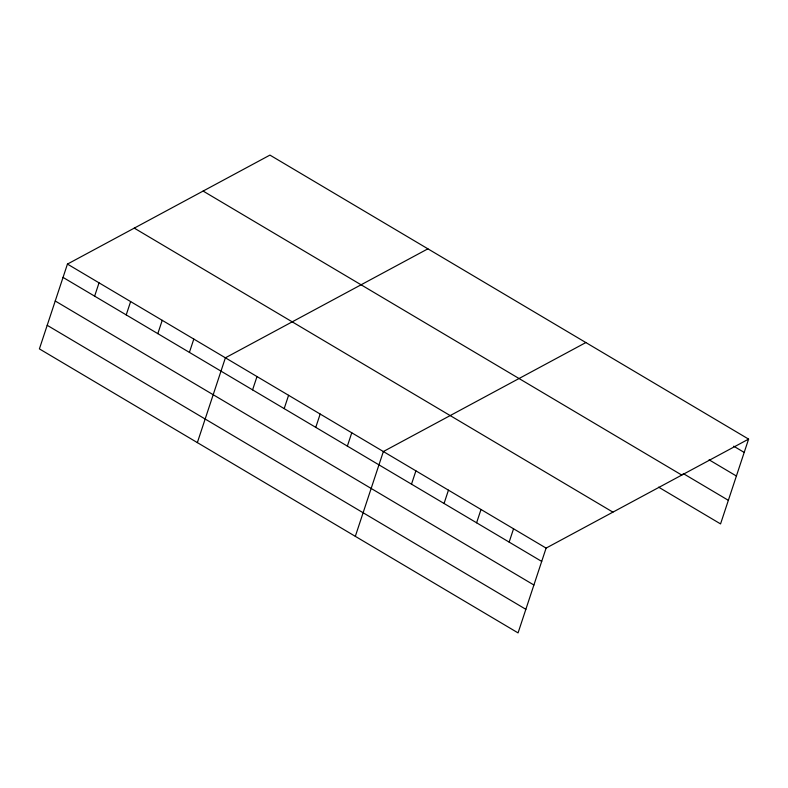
<?xml version="1.0" encoding="UTF-8"?>
<svg xmlns="http://www.w3.org/2000/svg" width="788" height="788" viewBox="0 0 788 788"><rect width="100%" height="100%" fill="white"/><g stroke="black" fill="none" stroke-linecap="round" stroke-linejoin="round"><path stroke-width="1.18" d="M67.443 264.088L39.4 348.887L518.061 632.902L546.104 548.103L748.6 439.113L269.939 155.098L67.443 264.088L546.104 548.103M94.629 296.15L99.032 282.833M126.218 314.895L130.631 301.577M157.817 333.639L162.22 320.322M189.406 352.384L193.809 339.067M197.355 442.61L225.398 357.811L427.894 248.831M252.584 389.873L256.996 376.556M284.182 408.617L288.585 395.31M315.771 427.362L320.174 414.055M347.36 446.106L351.763 432.799M355.319 536.332L383.362 451.544L585.858 342.553M411.503 484.167L415.906 470.85M444.048 503.483L448.451 490.166M476.602 522.789L481.005 509.481M509.146 542.105L513.549 528.787M748.6 439.113L720.557 523.912L658.61 487.151M733.697 446.195L744.197 452.43M709.092 459.818L736.396 476.021M683.206 473.529L728.358 500.321M203.117 191.07L681.778 475.075M134.265 228.126L612.926 512.141M63.04 277.406L541.701 561.42M55.239 300.996L533.9 585.011M47.201 325.296L525.862 609.311"/></g></svg>
